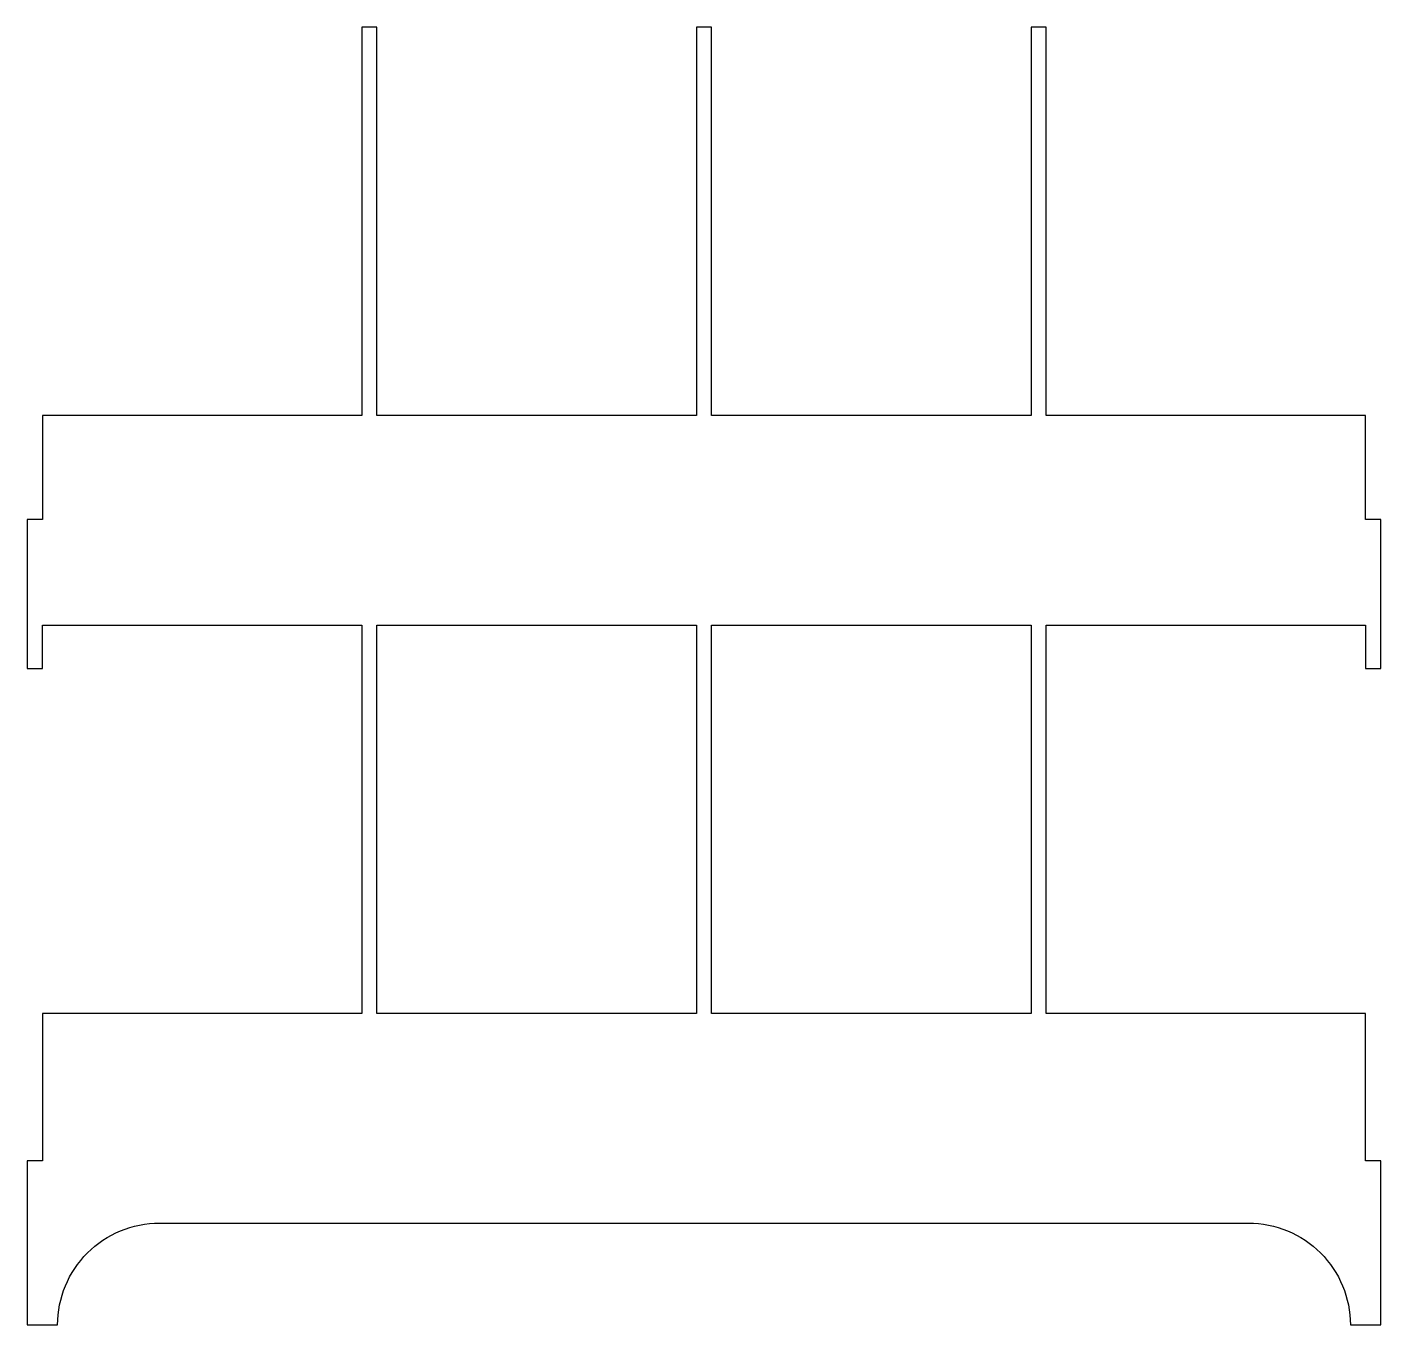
# Model space of a CAD drawing. Header units: millimetres. Extents: x -266 to 0, y 0 to 255.
import ezdxf

# ---------------------------------------------------------------- set-up
doc = ezdxf.new("R2010")
doc.units = ezdxf.units.MM
doc.layers.get('0').update_dxf_attribs({"linetype": 'CONTINUOUS'})

msp = doc.modelspace()

# ---------------------------------------------------------------- linework, layer by layer
msp.add_lwpolyline([(-197.25, 255), (-200.25, 255), (-200.25, 178.67), (-263, 178.67), (-263, 158.25), (-266, 158.25), (-266, 129), (-263, 129), (-263, 137.5), (-200.25, 137.5), (-200.25, 61.17), (-263, 61.17), (-263, 32.25), (-266, 32.25), (-266, 0), (-260, 0, -0.414214), (-240, 20), (-26, 20, -0.414214), (-6, 0), (0, 0), (0, 32.25), (-3, 32.25), (-3, 61.17), (-65.75, 61.17), (-65.75, 137.5), (-3, 137.5), (-3, 129), (0, 129), (0, 158.25), (-3, 158.25), (-3, 178.67), (-65.75, 178.67), (-65.75, 255), (-68.75, 255), (-68.75, 178.67), (-131.5, 178.67), (-131.5, 255), (-134.5, 255), (-134.5, 178.67), (-197.25, 178.67)], format="xyb", close=True)
for points in [[(-134.5, 137.5), (-134.5, 61.17), (-197.25, 61.17), (-197.25, 137.5)], [(-68.75, 137.5), (-68.75, 61.17), (-131.5, 61.17), (-131.5, 137.5)]]:
    msp.add_lwpolyline(points, close=True)

doc.saveas('drawing.dxf')
